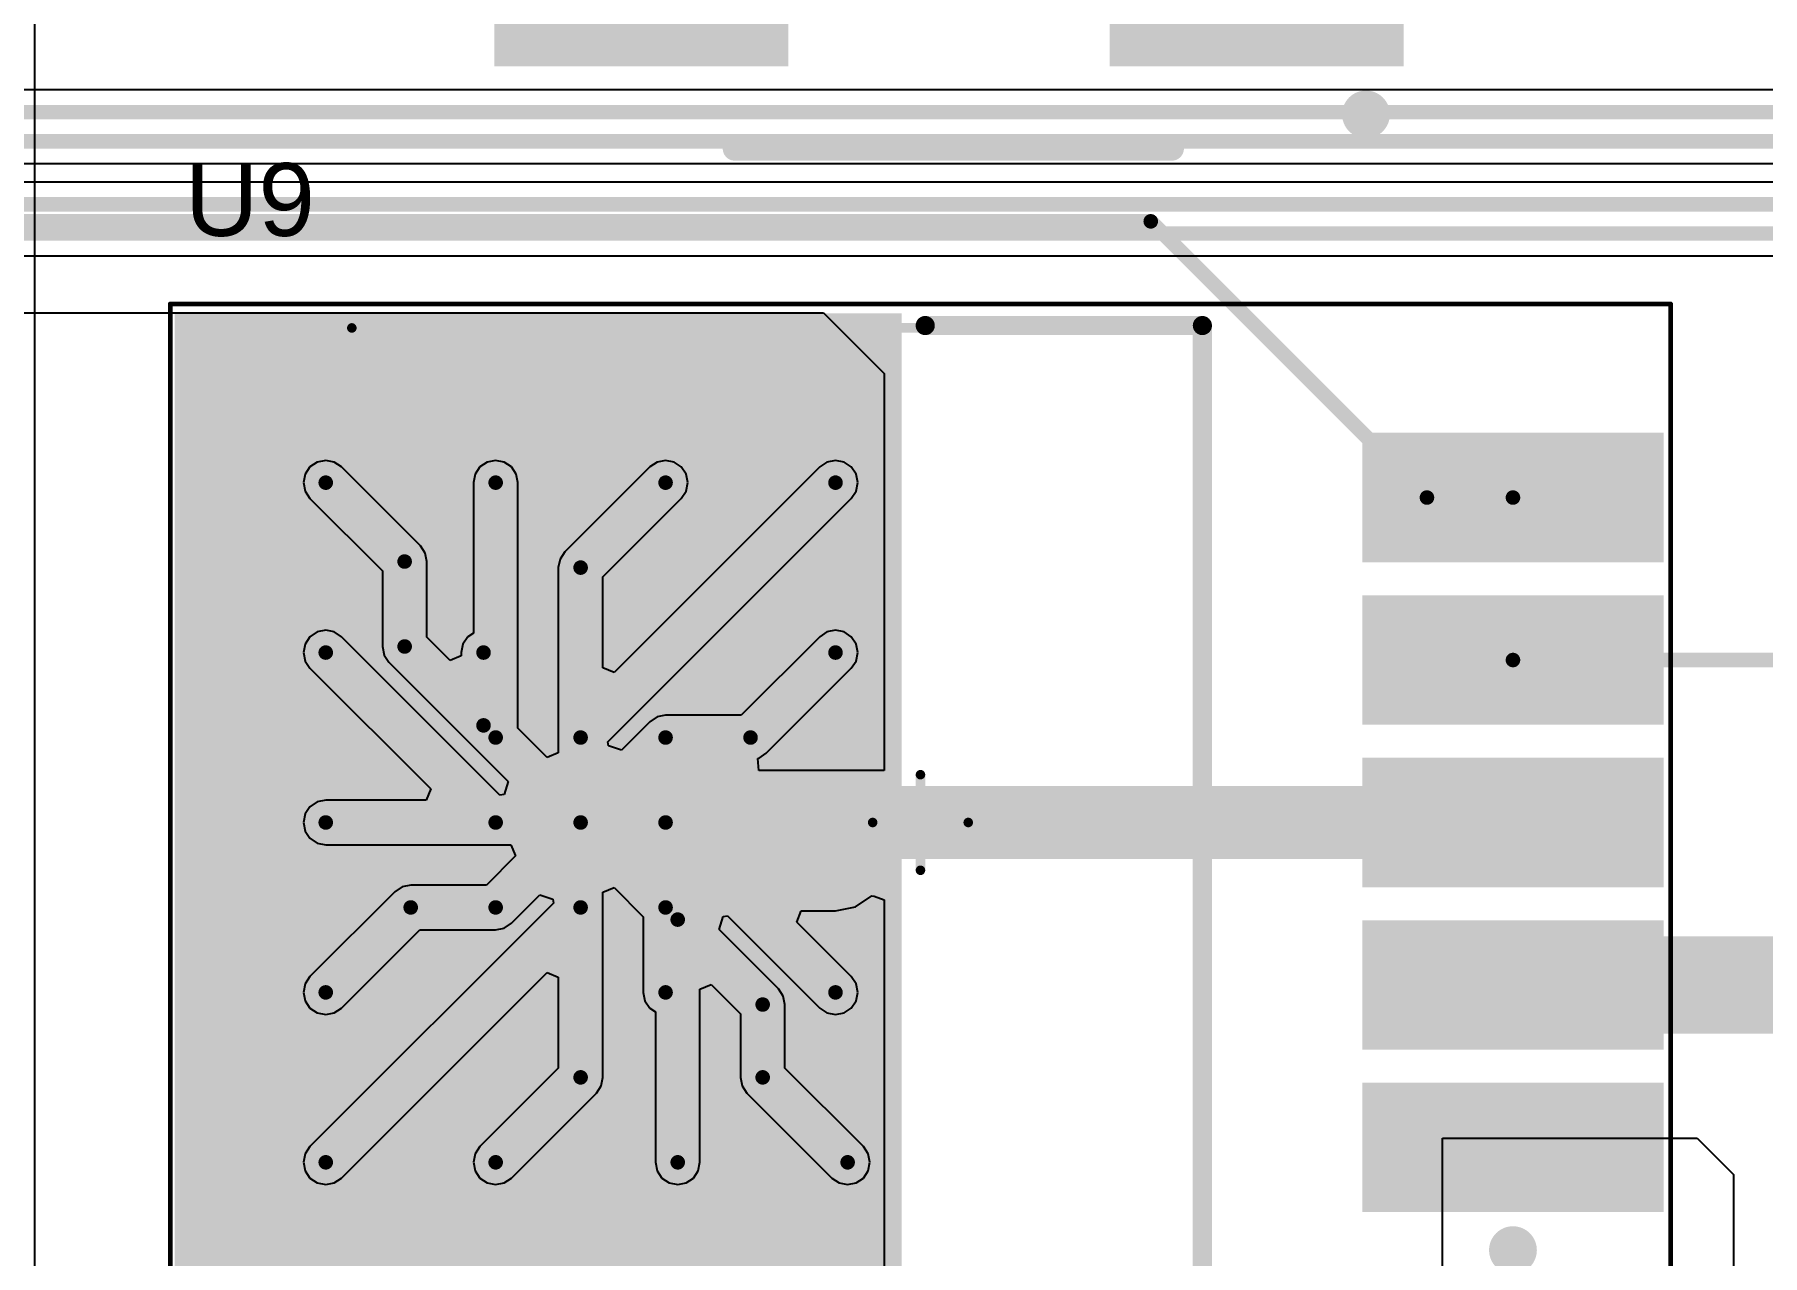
# Model space of a CAD drawing. Header units: millimetres. Extents: x -0.02 to 3.95, y -0.02 to 3.95.
# Drawn here: x 1.905 to 2.617, y 2.469 to 2.972 of the extents above; entities that cross this region are included whole.
import ezdxf

# ---------------------------------------------------------------- set-up
doc = ezdxf.new("R2010")
doc.units = ezdxf.units.MM
doc.header["$MEASUREMENT"] = 0
for name, color, linetype in [('BottomLayer', 5, 'Continuous'), ('InternalPlane2', 16, 'Continuous'), ('Mechanical13', 56, 'Continuous'), ('Mechanical15', 56, 'Continuous'), ('TopLayer', 1, 'Continuous'), ('TopOverlay', 2, 'Continuous'), ('TopPaste', 8, 'Continuous'), ('TopSolder', 216, 'Continuous'), ('ViaHoleLayer', 16, 'Continuous')]:
    doc.layers.add(name, color=color, linetype=linetype)
doc.styles.add('Arial', font='', dxfattribs={"height": 0.2})
doc.styles.get('Arial').set_extended_font_data('Arial')

# ---------------------------------------------------------------- blocks, each defined once
blk = doc.blocks.new('DPAK170P1435X457_6N_35')
at = {"layer": 'TopLayer'}
for points in [[(0.01378, -0.20374), (0.01378, 0.20374), (0.30118, 0.20374), (0.30118, -0.20374)], [(-0.3002, 0.11319), (-0.3002, 0.15453), (-0.18799, 0.15453), (-0.18799, 0.11319)], [(-0.3002, 0.04626), (-0.3002, 0.0876), (-0.18799, 0.0876), (-0.18799, 0.04626)], [(-0.3002, -0.02067), (-0.3002, 0.02067), (-0.18799, 0.02067), (-0.18799, -0.02067)], [(-0.3002, -0.0876), (-0.3002, -0.04626), (-0.18799, -0.04626), (-0.18799, -0.0876)], [(-0.3002, -0.15453), (-0.3002, -0.11319), (-0.18799, -0.11319), (-0.18799, -0.15453)]]:
    blk.add_hatch(color=1, dxfattribs=at).paths.add_polyline_path(points)
at = {"layer": 'TopPaste'}
for points in [[(0.01378, -0.20374), (0.01378, 0.20374), (0.30118, 0.20374), (0.30118, -0.20374)], [(-0.3002, 0.11319), (-0.3002, 0.15453), (-0.18799, 0.15453), (-0.18799, 0.11319)], [(-0.3002, 0.04626), (-0.3002, 0.0876), (-0.18799, 0.0876), (-0.18799, 0.04626)], [(-0.3002, -0.02067), (-0.3002, 0.02067), (-0.18799, 0.02067), (-0.18799, -0.02067)], [(-0.3002, -0.0876), (-0.3002, -0.04626), (-0.18799, -0.04626), (-0.18799, -0.0876)], [(-0.3002, -0.15453), (-0.3002, -0.11319), (-0.18799, -0.11319), (-0.18799, -0.15453)]]:
    blk.add_hatch(color=8, dxfattribs=at).paths.add_polyline_path(points)
at = {"layer": 'TopSolder'}
for points in [[(0.00778, -0.20974), (0.00778, 0.20974), (0.30718, 0.20974), (0.30718, -0.20974)], [(-0.3062, 0.10719), (-0.3062, 0.16053), (-0.18199, 0.16053), (-0.18199, 0.10719)], [(-0.3062, 0.04026), (-0.3062, 0.0936), (-0.18199, 0.0936), (-0.18199, 0.04026)], [(-0.3062, -0.02667), (-0.3062, 0.02667), (-0.18199, 0.02667), (-0.18199, -0.02667)], [(-0.3062, -0.0936), (-0.3062, -0.04026), (-0.18199, -0.04026), (-0.18199, -0.0936)], [(-0.3062, -0.16053), (-0.3062, -0.10719), (-0.18199, -0.10719), (-0.18199, -0.16053)]]:
    blk.add_hatch(color=216, dxfattribs=at).paths.add_polyline_path(points)
at = {"layer": 'Mechanical13', "const_width": 0.00394}
for points in [[(-0.11614, 0.20374), (-0.11614, -0.20374)], [(0.23425, 0.20374), (-0.11614, 0.20374)], [(0.23425, 0.20374), (0.23425, -0.20374)], [(0.23425, -0.20374), (-0.11614, -0.20374)]]:
    blk.add_lwpolyline(points, dxfattribs=at)
at = {"layer": 'Mechanical13', "const_width": 0.00197}
for points in [[(-0.11713, 0.20374, 1), (-0.11516, 0.20374, 1)], [(-0.11713, 0.20374, 1), (-0.11516, 0.20374, 1)], [(0.23327, 0.20374, 1), (0.23524, 0.20374, 1)], [(0.23327, 0.20374, 1), (0.23524, 0.20374, 1)], [(-0.11713, -0.20374, 1), (-0.11516, -0.20374, 1)], [(-0.11713, -0.20374, 1), (-0.11516, -0.20374, 1)], [(0.23327, -0.20374, 1), (0.23524, -0.20374, 1)], [(0.23327, -0.20374, 1), (0.23524, -0.20374, 1)]]:
    blk.add_lwpolyline(points, format="xyb", close=True, dxfattribs=at)
at = {"layer": 'Mechanical15'}
for points, const_width in [([(-0.30906, 0.21358), (-0.30906, -0.21358)], 0.00197), ([(0.30906, 0.21358), (-0.30906, 0.21358)], 0.00197), ([(0.30906, 0.21358), (0.30906, -0.21358)], 0.00197), ([(0, 0.01969), (0, -0.01969)], 0.00394), ([(0.01969, 0), (-0.01969, 0)], 0.00394), ([(0.30906, -0.21358), (-0.30906, -0.21358)], 0.00197)]:
    blk.add_lwpolyline(points, dxfattribs=dict(at, const_width=const_width))
for points, const_width in [([(-0.30955, 0.21358, 1), (-0.30856, 0.21358, 1)], 0.000984), ([(-0.30955, 0.21358, 1), (-0.30856, 0.21358, 1)], 0.000984), ([(0.30856, 0.21358, 1), (0.30955, 0.21358, 1)], 0.000984), ([(0.30856, 0.21358, 1), (0.30955, 0.21358, 1)], 0.000984), ([(-0.00098, 0.01969, 1), (0.00098, 0.01969, 1)], 0.00197), ([(-0.02067, 0, 1), (-0.0187, 0, 1)], 0.00197), ([(0.0187, 0, 1), (0.02067, 0, 1)], 0.00197), ([(-0.00098, -0.01969, 1), (0.00098, -0.01969, 1)], 0.00197), ([(-0.30955, -0.21358, 1), (-0.30856, -0.21358, 1)], 0.000984), ([(-0.30955, -0.21358, 1), (-0.30856, -0.21358, 1)], 0.000984), ([(0.30856, -0.21358, 1), (0.30955, -0.21358, 1)], 0.000984), ([(0.30856, -0.21358, 1), (0.30955, -0.21358, 1)], 0.000984)]:
    blk.add_lwpolyline(points, format="xyb", close=True, dxfattribs=dict(at, const_width=const_width))
at = {"layer": 'TopOverlay', "const_width": 0.00787}
for points in [[(-0.00197, 0.20472), (-0.11614, 0.20472)], [(-0.11614, 0.20472), (-0.11614, -0.20472)], [(-0.00197, -0.20472), (-0.11614, -0.20472)]]:
    blk.add_lwpolyline(points, dxfattribs=at)
at = {"layer": 'TopOverlay'}
for points, const_width in [([(-0.11811, 0.20472, 1), (-0.11417, 0.20472, 1)], 0.00394), ([(-0.11811, 0.20472, 1), (-0.11417, 0.20472, 1)], 0.00394), ([(-0.00394, 0.20472, 1), (0, 0.20472, 1)], 0.00394), ([(-0.23917, 0.17618, 1), (-0.24902, 0.17618, 1)], 0.00984), ([(-0.25148, 0.17618, 1), (-0.24656, 0.17618, 1)], 0.00492), ([(-0.24163, 0.17618, 1), (-0.23671, 0.17618, 1)], 0.00492), ([(-0.11811, -0.20472, 1), (-0.11417, -0.20472, 1)], 0.00394), ([(-0.11811, -0.20472, 1), (-0.11417, -0.20472, 1)], 0.00394), ([(-0.00394, -0.20472, 1), (0, -0.20472, 1)], 0.00394)]:
    blk.add_lwpolyline(points, format="xyb", close=True, dxfattribs=dict(at, const_width=const_width))
blk = doc.blocks.new('2917__7343_M_______107')
at = {"layer": 'TopLayer'}
for points in [[(-0.05453, 0.0502), (0.05453, 0.0502), (0.05453, -0.0502), (-0.05453, -0.0502)], [(0.19902, 0.0502), (0.30807, 0.0502), (0.30807, -0.0502), (0.19902, -0.0502)]]:
    blk.add_hatch(color=1, dxfattribs=at).paths.add_polyline_path(points)
at = {"layer": 'TopPaste'}
for points in [[(-0.05453, 0.0502), (0.05453, 0.0502), (0.05453, -0.0502), (-0.05453, -0.0502)], [(0.19902, 0.0502), (0.30807, 0.0502), (0.30807, -0.0502), (0.19902, -0.0502)]]:
    blk.add_hatch(color=8, dxfattribs=at).paths.add_polyline_path(points)
at = {"layer": 'TopSolder'}
for points in [[(-0.06053, 0.0562), (0.06053, 0.0562), (0.06053, -0.0562), (-0.06053, -0.0562)], [(0.19302, 0.0562), (0.31407, 0.0562), (0.31407, -0.0562), (0.19302, -0.0562)]]:
    blk.add_hatch(color=216, dxfattribs=at).paths.add_polyline_path(points)
at = {"layer": 'TopOverlay', "const_width": 0.01}
for points in [[(0.215, 0.09), (0.035, 0.09)], [(0.215, -0.09), (0.035, -0.09)]]:
    blk.add_lwpolyline(points, dxfattribs=at)
at = {"layer": 'TopOverlay'}
for points, const_width in [([(0.0325, 0.09, 1), (0.0375, 0.09, 1)], 0.005), ([(0.2125, 0.09, 1), (0.2175, 0.09, 1)], 0.005), ([(-0.04008, 0.07594, 1), (-0.04992, 0.07594, 1)], 0.00984), ([(-0.05238, 0.07594, 1), (-0.04746, 0.07594, 1)], 0.00492), ([(-0.04254, 0.07594, 1), (-0.03762, 0.07594, 1)], 0.00492), ([(0.0325, -0.09, 1), (0.0375, -0.09, 1)], 0.005), ([(0.2125, -0.09, 1), (0.2175, -0.09, 1)], 0.005)]:
    blk.add_lwpolyline(points, format="xyb", close=True, dxfattribs=dict(at, const_width=const_width))

msp = doc.modelspace()

# ---------------------------------------------------------------- hatches: boundary and pattern name
at = {"layer": 'BottomLayer'}
h = msp.add_hatch(color=5, dxfattribs=at)
edge = h.paths.add_edge_path()
edge.add_arc((2.025, 2.78736), 0.016, 0, 360)
h = msp.add_hatch(color=5, dxfattribs=at)
edge = h.paths.add_edge_path()
edge.add_arc((2.095, 2.78736), 0.016, 0, 360)
h = msp.add_hatch(color=5, dxfattribs=at)
edge = h.paths.add_edge_path()
edge.add_arc((2.165, 2.78736), 0.016, 0, 360)
h = msp.add_hatch(color=5, dxfattribs=at)
edge = h.paths.add_edge_path()
edge.add_arc((2.235, 2.78736), 0.016, 0, 360)
h = msp.add_hatch(color=5, dxfattribs=at)
edge = h.paths.add_edge_path()
edge.add_arc((2.025, 2.71736), 0.016, 0, 360)
h = msp.add_hatch(color=5, dxfattribs=at)
edge = h.paths.add_edge_path()
edge.add_arc((2.09, 2.71736), 0.016, 0, 360)
h = msp.add_hatch(color=5, dxfattribs=at)
edge = h.paths.add_edge_path()
edge.add_arc((2.165, 2.71736), 0.016, 0, 360)
h = msp.add_hatch(color=5, dxfattribs=at)
edge = h.paths.add_edge_path()
edge.add_arc((2.235, 2.71736), 0.016, 0, 360)
h = msp.add_hatch(color=5, dxfattribs=at)
edge = h.paths.add_edge_path()
edge.add_arc((2.025, 2.64736), 0.016, 0, 360)
h = msp.add_hatch(color=5, dxfattribs=at)
edge = h.paths.add_edge_path()
edge.add_arc((2.095, 2.64736), 0.016, 0, 360)
h = msp.add_hatch(color=5, dxfattribs=at)
edge = h.paths.add_edge_path()
edge.add_arc((2.165, 2.64736), 0.016, 0, 360)
h = msp.add_hatch(color=5, dxfattribs=at)
edge = h.paths.add_edge_path()
edge.add_arc((2.235, 2.64736), 0.016, 0, 360)
h = msp.add_hatch(color=5, dxfattribs=at)
edge = h.paths.add_edge_path()
edge.add_arc((2.025, 2.57736), 0.016, 0, 360)
h = msp.add_hatch(color=5, dxfattribs=at)
edge = h.paths.add_edge_path()
edge.add_arc((2.095, 2.57736), 0.016, 0, 360)
h = msp.add_hatch(color=5, dxfattribs=at)
edge = h.paths.add_edge_path()
edge.add_arc((2.165, 2.57736), 0.016, 0, 360)
h = msp.add_hatch(color=5, dxfattribs=at)
edge = h.paths.add_edge_path()
edge.add_arc((2.235, 2.57736), 0.016, 0, 360)
h = msp.add_hatch(color=5, dxfattribs=at)
edge = h.paths.add_edge_path()
edge.add_arc((2.025, 2.50736), 0.016, 0, 360)
h = msp.add_hatch(color=5, dxfattribs=at)
edge = h.paths.add_edge_path()
edge.add_arc((2.095, 2.50736), 0.016, 0, 360)
h = msp.add_hatch(color=5, dxfattribs=at)
edge = h.paths.add_edge_path()
edge.add_arc((2.165, 2.50736), 0.016, 0, 360)
h = msp.add_hatch(color=5, dxfattribs=at)
edge = h.paths.add_edge_path()
edge.add_arc((2.235, 2.50736), 0.016, 0, 360)
at = {"layer": 'InternalPlane2'}
h = msp.add_hatch(color=16, dxfattribs=at)
edge = h.paths.add_edge_path()
edge.add_arc((2.025, 2.78736), 0.01584, 0, 360)
h = msp.add_hatch(color=16, dxfattribs=at)
edge = h.paths.add_edge_path()
edge.add_arc((2.095, 2.78736), 0.01584, 0, 360)
h = msp.add_hatch(color=16, dxfattribs=at)
edge = h.paths.add_edge_path()
edge.add_arc((2.165, 2.78736), 0.01584, 0, 360)
h = msp.add_hatch(color=16, dxfattribs=at)
edge = h.paths.add_edge_path()
edge.add_arc((2.235, 2.78736), 0.01584, 0, 360)
h = msp.add_hatch(color=16, dxfattribs=at)
edge = h.paths.add_edge_path()
edge.add_arc((2.025, 2.71736), 0.01584, 0, 360)
h = msp.add_hatch(color=16, dxfattribs=at)
edge = h.paths.add_edge_path()
edge.add_arc((2.09, 2.71736), 0.01584, 0, 360)
h = msp.add_hatch(color=16, dxfattribs=at)
edge = h.paths.add_edge_path()
edge.add_arc((2.165, 2.71736), 0.01584, 0, 360)
h = msp.add_hatch(color=16, dxfattribs=at)
edge = h.paths.add_edge_path()
edge.add_arc((2.235, 2.71736), 0.01584, 0, 360)
h = msp.add_hatch(color=16, dxfattribs=at)
edge = h.paths.add_edge_path()
edge.add_arc((2.025, 2.64736), 0.01584, 0, 360)
h = msp.add_hatch(color=16, dxfattribs=at)
edge = h.paths.add_edge_path()
edge.add_arc((2.095, 2.64736), 0.01584, 0, 360)
h = msp.add_hatch(color=16, dxfattribs=at)
edge = h.paths.add_edge_path()
edge.add_arc((2.165, 2.64736), 0.01584, 0, 360)
h = msp.add_hatch(color=16, dxfattribs=at)
edge = h.paths.add_edge_path()
edge.add_arc((2.235, 2.64736), 0.01584, 0, 360)
h = msp.add_hatch(color=16, dxfattribs=at)
edge = h.paths.add_edge_path()
edge.add_arc((2.025, 2.57736), 0.01584, 0, 360)
h = msp.add_hatch(color=16, dxfattribs=at)
edge = h.paths.add_edge_path()
edge.add_arc((2.095, 2.57736), 0.01584, 0, 360)
h = msp.add_hatch(color=16, dxfattribs=at)
edge = h.paths.add_edge_path()
edge.add_arc((2.165, 2.57736), 0.01584, 0, 360)
h = msp.add_hatch(color=16, dxfattribs=at)
edge = h.paths.add_edge_path()
edge.add_arc((2.235, 2.57736), 0.01584, 0, 360)
h = msp.add_hatch(color=16, dxfattribs=at)
edge = h.paths.add_edge_path()
edge.add_arc((2.025, 2.50736), 0.01584, 0, 360)
h = msp.add_hatch(color=16, dxfattribs=at)
edge = h.paths.add_edge_path()
edge.add_arc((2.095, 2.50736), 0.01584, 0, 360)
h = msp.add_hatch(color=16, dxfattribs=at)
edge = h.paths.add_edge_path()
edge.add_arc((2.165, 2.50736), 0.01584, 0, 360)
h = msp.add_hatch(color=16, dxfattribs=at)
edge = h.paths.add_edge_path()
edge.add_arc((2.235, 2.50736), 0.01584, 0, 360)
at = {"layer": 'TopLayer'}
h = msp.add_hatch(color=1, dxfattribs=at)
edge = h.paths.add_edge_path()
edge.add_arc((2.025, 2.78736), 0.016, 0, 360)
h = msp.add_hatch(color=1, dxfattribs=at)
edge = h.paths.add_edge_path()
edge.add_arc((2.095, 2.78736), 0.016, 0, 360)
h = msp.add_hatch(color=1, dxfattribs=at)
edge = h.paths.add_edge_path()
edge.add_arc((2.165, 2.78736), 0.016, 0, 360)
h = msp.add_hatch(color=1, dxfattribs=at)
edge = h.paths.add_edge_path()
edge.add_arc((2.235, 2.78736), 0.016, 0, 360)
h = msp.add_hatch(color=1, dxfattribs=at)
edge = h.paths.add_edge_path()
edge.add_arc((2.025, 2.71736), 0.016, 0, 360)
h = msp.add_hatch(color=1, dxfattribs=at)
edge = h.paths.add_edge_path()
edge.add_arc((2.09, 2.71736), 0.016, 0, 360)
h = msp.add_hatch(color=1, dxfattribs=at)
edge = h.paths.add_edge_path()
edge.add_arc((2.165, 2.71736), 0.016, 0, 360)
h = msp.add_hatch(color=1, dxfattribs=at)
edge = h.paths.add_edge_path()
edge.add_arc((2.235, 2.71736), 0.016, 0, 360)
h = msp.add_hatch(color=1, dxfattribs=at)
edge = h.paths.add_edge_path()
edge.add_arc((2.025, 2.64736), 0.016, 0, 360)
h = msp.add_hatch(color=1, dxfattribs=at)
edge = h.paths.add_edge_path()
edge.add_arc((2.095, 2.64736), 0.016, 0, 360)
h = msp.add_hatch(color=1, dxfattribs=at)
edge = h.paths.add_edge_path()
edge.add_arc((2.165, 2.64736), 0.016, 0, 360)
h = msp.add_hatch(color=1, dxfattribs=at)
edge = h.paths.add_edge_path()
edge.add_arc((2.235, 2.64736), 0.016, 0, 360)
h = msp.add_hatch(color=1, dxfattribs=at)
edge = h.paths.add_edge_path()
edge.add_arc((2.025, 2.57736), 0.016, 0, 360)
h = msp.add_hatch(color=1, dxfattribs=at)
edge = h.paths.add_edge_path()
edge.add_arc((2.095, 2.57736), 0.016, 0, 360)
h = msp.add_hatch(color=1, dxfattribs=at)
edge = h.paths.add_edge_path()
edge.add_arc((2.165, 2.57736), 0.016, 0, 360)
h = msp.add_hatch(color=1, dxfattribs=at)
edge = h.paths.add_edge_path()
edge.add_arc((2.235, 2.57736), 0.016, 0, 360)
h = msp.add_hatch(color=1, dxfattribs=at)
edge = h.paths.add_edge_path()
edge.add_arc((2.025, 2.50736), 0.016, 0, 360)
h = msp.add_hatch(color=1, dxfattribs=at)
edge = h.paths.add_edge_path()
edge.add_arc((2.095, 2.50736), 0.016, 0, 360)
h = msp.add_hatch(color=1, dxfattribs=at)
edge = h.paths.add_edge_path()
edge.add_arc((2.165, 2.50736), 0.016, 0, 360)
h = msp.add_hatch(color=1, dxfattribs=at)
edge = h.paths.add_edge_path()
edge.add_arc((2.235, 2.50736), 0.016, 0, 360)
at = {"layer": 'ViaHoleLayer'}
h = msp.add_hatch(color=16, dxfattribs=at)
edge = h.paths.add_edge_path()
edge.add_arc((2.025, 2.78736), 0.00984, 0, 360)
h = msp.add_hatch(color=16, dxfattribs=at)
edge = h.paths.add_edge_path()
edge.add_arc((2.095, 2.78736), 0.00984, 0, 360)
h = msp.add_hatch(color=16, dxfattribs=at)
edge = h.paths.add_edge_path()
edge.add_arc((2.165, 2.78736), 0.00984, 0, 360)
h = msp.add_hatch(color=16, dxfattribs=at)
edge = h.paths.add_edge_path()
edge.add_arc((2.235, 2.78736), 0.00984, 0, 360)
h = msp.add_hatch(color=16, dxfattribs=at)
edge = h.paths.add_edge_path()
edge.add_arc((2.025, 2.71736), 0.00984, 0, 360)
h = msp.add_hatch(color=16, dxfattribs=at)
edge = h.paths.add_edge_path()
edge.add_arc((2.09, 2.71736), 0.00984, 0, 360)
h = msp.add_hatch(color=16, dxfattribs=at)
edge = h.paths.add_edge_path()
edge.add_arc((2.165, 2.71736), 0.00984, 0, 360)
h = msp.add_hatch(color=16, dxfattribs=at)
edge = h.paths.add_edge_path()
edge.add_arc((2.235, 2.71736), 0.00984, 0, 360)
h = msp.add_hatch(color=16, dxfattribs=at)
edge = h.paths.add_edge_path()
edge.add_arc((2.025, 2.64736), 0.00984, 0, 360)
h = msp.add_hatch(color=16, dxfattribs=at)
edge = h.paths.add_edge_path()
edge.add_arc((2.095, 2.64736), 0.00984, 0, 360)
h = msp.add_hatch(color=16, dxfattribs=at)
edge = h.paths.add_edge_path()
edge.add_arc((2.165, 2.64736), 0.00984, 0, 360)
h = msp.add_hatch(color=16, dxfattribs=at)
edge = h.paths.add_edge_path()
edge.add_arc((2.235, 2.64736), 0.00984, 0, 360)
h = msp.add_hatch(color=16, dxfattribs=at)
edge = h.paths.add_edge_path()
edge.add_arc((2.025, 2.57736), 0.00984, 0, 360)
h = msp.add_hatch(color=16, dxfattribs=at)
edge = h.paths.add_edge_path()
edge.add_arc((2.095, 2.57736), 0.00984, 0, 360)
h = msp.add_hatch(color=16, dxfattribs=at)
edge = h.paths.add_edge_path()
edge.add_arc((2.165, 2.57736), 0.00984, 0, 360)
h = msp.add_hatch(color=16, dxfattribs=at)
edge = h.paths.add_edge_path()
edge.add_arc((2.235, 2.57736), 0.00984, 0, 360)
h = msp.add_hatch(color=16, dxfattribs=at)
edge = h.paths.add_edge_path()
edge.add_arc((2.025, 2.50736), 0.00984, 0, 360)
h = msp.add_hatch(color=16, dxfattribs=at)
edge = h.paths.add_edge_path()
edge.add_arc((2.095, 2.50736), 0.00984, 0, 360)
h = msp.add_hatch(color=16, dxfattribs=at)
edge = h.paths.add_edge_path()
edge.add_arc((2.165, 2.50736), 0.00984, 0, 360)
h = msp.add_hatch(color=16, dxfattribs=at)
edge = h.paths.add_edge_path()
edge.add_arc((2.235, 2.50736), 0.00984, 0, 360)

# ---------------------------------------------------------------- linework, layer by layer
at = {"layer": 'BottomLayer'}
for p, q in [((3.3062, 2.94918), (1.32, 2.94918)), ((1.32877, 2.91882), (3.343, 2.91882)), ((3.51584, 2.91118), (1.352, 2.91118)), ((1.36077, 2.88082), (3.55685, 2.88082))]:
    msp.add_line(p, q, dxfattribs=at)
at = {"layer": 'BottomLayer', "const_width": 0.006}
for points in [[(1.32, 2.94), (3.31, 2.94)], [(1.32497, 2.928), (3.343, 2.928)], [(1.352, 2.902), (3.51964, 2.902)], [(1.35697, 2.89), (3.55685, 2.89)]]:
    msp.add_lwpolyline(points, dxfattribs=at)
at = {"layer": 'InternalPlane2'}
msp.add_line((1.90509, 0.65), (1.90509, 3.9149), dxfattribs=at)
at = {"layer": 'TopLayer'}
for p, q in [((1.755, 2.85736), (2.23, 2.85736)), ((2.23, 2.85736), (2.255, 2.83236)), ((2.255, 2.83236), (2.255, 2.66877)), ((2.01652, 2.79087), (2.01582, 2.78736)), ((2.01851, 2.79385), (2.01652, 2.79087)), ((2.02149, 2.79584), (2.01851, 2.79385)), ((2.025, 2.79654), (2.02149, 2.79584)), ((2.02851, 2.79584), (2.025, 2.79654)), ((2.03149, 2.79385), (2.02851, 2.79584)), ((2.06399, 2.76135), (2.03149, 2.79385)), ((2.08652, 2.79087), (2.08582, 2.78736)), ((2.08851, 2.79385), (2.08652, 2.79087)), ((2.09149, 2.79584), (2.08851, 2.79385)), ((2.095, 2.79654), (2.09149, 2.79584)), ((2.09851, 2.79584), (2.095, 2.79654)), ((2.10149, 2.79385), (2.09851, 2.79584)), ((2.10348, 2.79087), (2.10149, 2.79385)), ((2.10418, 2.78736), (2.10348, 2.79087)), ((2.15851, 2.79385), (2.12351, 2.75885)), ((2.22851, 2.79385), (2.1438, 2.70914)), ((2.16149, 2.79584), (2.15851, 2.79385)), ((2.165, 2.79654), (2.16149, 2.79584)), ((2.16851, 2.79584), (2.165, 2.79654)), ((2.17149, 2.79385), (2.16851, 2.79584)), ((2.17348, 2.79087), (2.17149, 2.79385)), ((2.17418, 2.78736), (2.17348, 2.79087)), ((2.23149, 2.79584), (2.22851, 2.79385)), ((2.235, 2.79654), (2.23149, 2.79584)), ((2.23851, 2.79584), (2.235, 2.79654)), ((2.24149, 2.79385), (2.23851, 2.79584)), ((2.24348, 2.79087), (2.24149, 2.79385)), ((2.24418, 2.78736), (2.24348, 2.79087)), ((2.01582, 2.78736), (2.01652, 2.78385)), ((2.01652, 2.78385), (2.01851, 2.78087)), ((2.08582, 2.78736), (2.08582, 2.7254)), ((2.10418, 2.68616), (2.10418, 2.78736)), ((2.17149, 2.78087), (2.17348, 2.78385)), ((2.17348, 2.78385), (2.17418, 2.78736)), ((2.24149, 2.78087), (2.24348, 2.78385)), ((2.24348, 2.78385), (2.24418, 2.78736)), ((2.01851, 2.78087), (2.04832, 2.75106)), ((2.13918, 2.74856), (2.17149, 2.78087)), ((2.14123, 2.68061), (2.24149, 2.78087)), ((2.06598, 2.75837), (2.06399, 2.76135)), ((2.06668, 2.75486), (2.06598, 2.75837)), ((2.06668, 2.72366), (2.06668, 2.75486)), ((2.12152, 2.75587), (2.12082, 2.75236)), ((2.12351, 2.75885), (2.12152, 2.75587)), ((2.04832, 2.75106), (2.04832, 2.71986)), ((2.12082, 2.75236), (2.12082, 2.67605)), ((2.13918, 2.71105), (2.13918, 2.74856)), ((2.025, 2.72654), (2.02149, 2.72584)), ((2.02851, 2.72584), (2.025, 2.72654)), ((2.235, 2.72654), (2.23149, 2.72584)), ((2.23851, 2.72584), (2.235, 2.72654)), ((2.01652, 2.72087), (2.01582, 2.71736)), ((2.01851, 2.72385), (2.01652, 2.72087)), ((2.02149, 2.72584), (2.01851, 2.72385)), ((2.03149, 2.72385), (2.02851, 2.72584)), ((2.09675, 2.65859), (2.03149, 2.72385)), ((2.04832, 2.71986), (2.04902, 2.71635)), ((2.0762, 2.71414), (2.06668, 2.72366)), ((2.08152, 2.72087), (2.08082, 2.71736)), ((2.08351, 2.72385), (2.08152, 2.72087)), ((2.08582, 2.7254), (2.08351, 2.72385)), ((2.22851, 2.72385), (2.1962, 2.69154)), ((2.23149, 2.72584), (2.22851, 2.72385)), ((2.24149, 2.72385), (2.23851, 2.72584)), ((2.24348, 2.72087), (2.24149, 2.72385)), ((2.24418, 2.71736), (2.24348, 2.72087)), ((2.01582, 2.71736), (2.01652, 2.71385)), ((2.01652, 2.71385), (2.01851, 2.71087)), ((2.04902, 2.71635), (2.05101, 2.71337)), ((2.05101, 2.71337), (2.08351, 2.68087)), ((2.08082, 2.71605), (2.0762, 2.71414)), ((2.08082, 2.71736), (2.08082, 2.71605)), ((2.24149, 2.71087), (2.24348, 2.71385)), ((2.24348, 2.71385), (2.24418, 2.71736)), ((2.01851, 2.71087), (2.06823, 2.66116)), ((2.1438, 2.70914), (2.13918, 2.71105)), ((2.20649, 2.67587), (2.24149, 2.71087)), ((2.16149, 2.69084), (2.15851, 2.68885)), ((2.165, 2.69154), (2.16149, 2.69084)), ((2.1962, 2.69154), (2.165, 2.69154)), ((2.1162, 2.67414), (2.10418, 2.68616)), ((2.15851, 2.68885), (2.14685, 2.67719)), ((2.08351, 2.68087), (2.10017, 2.66422)), ((2.1415, 2.67892), (2.14123, 2.68061)), ((2.14685, 2.67719), (2.1415, 2.67892)), ((2.12082, 2.67605), (2.1162, 2.67414)), ((2.20295, 2.67377), (2.20351, 2.67388)), ((2.20345, 2.66877), (2.20295, 2.67377)), ((2.20351, 2.67388), (2.20649, 2.67587)), ((2.10017, 2.66422), (2.09845, 2.65887)), ((2.255, 2.66877), (2.20345, 2.66877)), ((2.02149, 2.65584), (2.01851, 2.65385)), ((2.025, 2.65654), (2.02149, 2.65584)), ((2.06631, 2.65654), (2.025, 2.65654)), ((2.06823, 2.66116), (2.06631, 2.65654)), ((2.09845, 2.65887), (2.09675, 2.65859)), ((2.01652, 2.65087), (2.01582, 2.64736)), ((2.01851, 2.65385), (2.01652, 2.65087)), ((2.01582, 2.64736), (2.01652, 2.64385)), ((2.01652, 2.64385), (2.01851, 2.64087)), ((2.01851, 2.64087), (2.02149, 2.63888)), ((2.02149, 2.63888), (2.025, 2.63819)), ((2.025, 2.63819), (2.10131, 2.63819)), ((2.10131, 2.63819), (2.10323, 2.63357)), ((2.10323, 2.63357), (2.0912, 2.62154)), ((2.05649, 2.62084), (2.05351, 2.61885)), ((2.06, 2.62154), (2.05649, 2.62084)), ((2.0912, 2.62154), (2.06, 2.62154)), ((2.13918, 2.61868), (2.1438, 2.62059)), ((2.1438, 2.62059), (2.15582, 2.60856)), ((2.05351, 2.61885), (2.01851, 2.58385)), ((2.11877, 2.61411), (2.01851, 2.51385)), ((2.10149, 2.60587), (2.11315, 2.61753)), ((2.11315, 2.61753), (2.1185, 2.61581)), ((2.1185, 2.61581), (2.11877, 2.61411)), ((2.13918, 2.54236), (2.13918, 2.61868)), ((2.235, 2.61095), (2.24319, 2.61258)), ((2.24319, 2.61258), (2.25, 2.61713)), ((2.25, 2.61713), (2.25087, 2.61696)), ((2.25087, 2.61696), (2.255, 2.6155)), ((2.255, 2.6155), (2.255, 2.45736)), ((2.09851, 2.60388), (2.10149, 2.60587)), ((2.15582, 2.60856), (2.15582, 2.57736)), ((2.18707, 2.60327), (2.18879, 2.60862)), ((2.18879, 2.60862), (2.19048, 2.6089)), ((2.19048, 2.6089), (2.22851, 2.57087)), ((2.21901, 2.60633), (2.22092, 2.61095)), ((2.24149, 2.58385), (2.21901, 2.60633)), ((2.22092, 2.61095), (2.235, 2.61095)), ((2.03149, 2.57087), (2.0638, 2.60319)), ((2.0638, 2.60319), (2.095, 2.60319)), ((2.095, 2.60319), (2.09851, 2.60388)), ((2.21149, 2.57885), (2.18707, 2.60327)), ((2.03149, 2.50087), (2.1162, 2.58559)), ((2.1162, 2.58559), (2.12082, 2.58368)), ((2.01652, 2.58087), (2.01582, 2.57736)), ((2.01582, 2.57736), (2.01652, 2.57385)), ((2.01851, 2.58385), (2.01652, 2.58087)), ((2.12082, 2.58368), (2.12082, 2.54616)), ((2.15582, 2.57736), (2.15652, 2.57385)), ((2.17918, 2.57868), (2.1838, 2.58059)), ((2.17918, 2.50736), (2.17918, 2.57868)), ((2.1838, 2.58059), (2.19582, 2.56856)), ((2.21348, 2.57587), (2.21149, 2.57885)), ((2.24348, 2.58087), (2.24149, 2.58385)), ((2.24418, 2.57736), (2.24348, 2.58087)), ((2.24348, 2.57385), (2.24418, 2.57736)), ((2.01652, 2.57385), (2.01851, 2.57087)), ((2.01851, 2.57087), (2.02149, 2.56888)), ((2.02851, 2.56888), (2.03149, 2.57087)), ((2.15652, 2.57385), (2.15851, 2.57087)), ((2.15851, 2.57087), (2.16082, 2.56933)), ((2.21418, 2.57236), (2.21348, 2.57587)), ((2.21418, 2.54616), (2.21418, 2.57236)), ((2.22851, 2.57087), (2.23149, 2.56888)), ((2.23851, 2.56888), (2.24149, 2.57087)), ((2.24149, 2.57087), (2.24348, 2.57385)), ((2.02149, 2.56888), (2.025, 2.56819)), ((2.025, 2.56819), (2.02851, 2.56888)), ((2.16082, 2.56933), (2.16082, 2.50736)), ((2.19582, 2.56856), (2.19582, 2.54236)), ((2.23149, 2.56888), (2.235, 2.56819)), ((2.235, 2.56819), (2.23851, 2.56888)), ((2.12082, 2.54616), (2.08851, 2.51385)), ((2.13848, 2.53885), (2.13918, 2.54236)), ((2.19582, 2.54236), (2.19652, 2.53885)), ((2.24649, 2.51385), (2.21418, 2.54616)), ((2.10149, 2.50087), (2.13649, 2.53587)), ((2.13649, 2.53587), (2.13848, 2.53885)), ((2.19652, 2.53885), (2.19851, 2.53587)), ((2.19851, 2.53587), (2.23351, 2.50087)), ((2.01851, 2.51385), (2.01652, 2.51087)), ((2.08851, 2.51385), (2.08652, 2.51087)), ((2.24848, 2.51087), (2.24649, 2.51385)), ((2.485, 2.38236), (2.485, 2.51736)), ((2.485, 2.51736), (2.59, 2.51736)), ((2.59, 2.51736), (2.605, 2.50236)), ((2.01652, 2.51087), (2.01582, 2.50736)), ((2.01582, 2.50736), (2.01652, 2.50385)), ((2.08652, 2.51087), (2.08582, 2.50736)), ((2.08582, 2.50736), (2.08652, 2.50385)), ((2.16082, 2.50736), (2.16152, 2.50385)), ((2.17848, 2.50385), (2.17918, 2.50736)), ((2.24918, 2.50736), (2.24848, 2.51087)), ((2.24848, 2.50385), (2.24918, 2.50736)), ((2.01652, 2.50385), (2.01851, 2.50087)), ((2.01851, 2.50087), (2.02149, 2.49888)), ((2.02149, 2.49888), (2.025, 2.49819)), ((2.025, 2.49819), (2.02851, 2.49888)), ((2.02851, 2.49888), (2.03149, 2.50087)), ((2.08652, 2.50385), (2.08851, 2.50087)), ((2.08851, 2.50087), (2.09149, 2.49888)), ((2.09149, 2.49888), (2.095, 2.49819)), ((2.095, 2.49819), (2.09851, 2.49888)), ((2.09851, 2.49888), (2.10149, 2.50087)), ((2.16152, 2.50385), (2.16351, 2.50087)), ((2.16351, 2.50087), (2.16649, 2.49888)), ((2.16649, 2.49888), (2.17, 2.49819)), ((2.17, 2.49819), (2.17351, 2.49888)), ((2.17351, 2.49888), (2.17649, 2.50087)), ((2.17649, 2.50087), (2.17848, 2.50385)), ((2.23351, 2.50087), (2.23649, 2.49888)), ((2.23649, 2.49888), (2.24, 2.49819)), ((2.24, 2.49819), (2.24351, 2.49888)), ((2.24351, 2.49888), (2.24649, 2.50087)), ((2.24649, 2.50087), (2.24848, 2.50385)), ((2.605, 2.50236), (2.605, 2.19236))]:
    msp.add_line(p, q, dxfattribs=at)
for points, const_width in [([(1.74, 2.895), (2.36488, 2.895)], 0.006), ([(2.36488, 2.895), (2.47866, 2.78122)], 0.006), ([(2.025, 2.78736), (2.0575, 2.75486)], 0.006), ([(2.095, 2.68236), (2.095, 2.78736)], 0.006), ([(2.13, 2.68236), (2.235, 2.78736)], 0.006), ([(2.13, 2.75236), (2.165, 2.78736)], 0.006), ([(2.47866, 2.78122), (2.51409, 2.78122)], 0.006), ([(2.0575, 2.71986), (2.0575, 2.75486)], 0.006), ([(2.13, 2.68236), (2.13, 2.75236)], 0.006), ([(2.025, 2.71736), (2.095, 2.64736)], 0.006), ([(2.0575, 2.71986), (2.09, 2.68736)], 0.006), ([(2.09, 2.68736), (2.09, 2.71736)], 0.006), ([(2.2, 2.68236), (2.235, 2.71736)], 0.006), ([(2.51409, 2.71429), (2.66594, 2.71429)], 0.006), ([(2.09, 2.68736), (2.095, 2.68236)], 0.006), ([(2.095, 2.68236), (2.13, 2.64736)], 0.006), ([(2.13, 2.64736), (2.13, 2.68236)], 0.006), ([(2.13, 2.64736), (2.165, 2.68236)], 0.006), ([(2.165, 2.68236), (2.2, 2.68236)], 0.006), ([(2.13, 2.64736), (2.165, 2.64736)], 0.03), ([(2.165, 2.64736), (2.53157, 2.64736)], 0.03), ([(2.025, 2.64736), (2.095, 2.64736)], 0.006), ([(2.095, 2.64736), (2.13, 2.64736)], 0.006), ([(2.095, 2.61236), (2.13, 2.64736)], 0.006), ([(2.13, 2.61236), (2.13, 2.64736)], 0.006), ([(2.13, 2.64736), (2.165, 2.61236)], 0.006), ([(2.165, 2.64736), (2.235, 2.57736)], 0.006), ([(2.165, 2.63236), (2.235, 2.63236)], 0.03), ([(2.025, 2.57736), (2.06, 2.61236)], 0.006), ([(2.025, 2.50736), (2.13, 2.61236)], 0.006), ([(2.06, 2.61236), (2.095, 2.61236)], 0.006), ([(2.13, 2.54236), (2.13, 2.61236)], 0.006), ([(2.165, 2.57736), (2.165, 2.61236)], 0.006), ([(2.165, 2.61236), (2.17, 2.60736)], 0.006), ([(2.17, 2.50736), (2.17, 2.60736)], 0.006), ([(2.17, 2.60736), (2.205, 2.57236)], 0.006), ([(2.51409, 2.58043), (2.67866, 2.58043)], 0.04), ([(2.205, 2.54236), (2.205, 2.57236)], 0.006), ([(2.095, 2.50736), (2.13, 2.54236)], 0.006), ([(2.205, 2.54236), (2.24, 2.50736)], 0.006)]:
    msp.add_lwpolyline(points, dxfattribs=dict(at, const_width=const_width))
for points, const_width in [([(2.36338, 2.895, 1), (2.36638, 2.895, 1)], 0.003), ([(2.36338, 2.895, 1), (2.36638, 2.895, 1)], 0.003), ([(2.0235, 2.78736, 1), (2.0265, 2.78736, 1)], 0.003), ([(2.0935, 2.78736, 1), (2.0965, 2.78736, 1)], 0.003), ([(2.1635, 2.78736, 1), (2.1665, 2.78736, 1)], 0.003), ([(2.2335, 2.78736, 1), (2.2365, 2.78736, 1)], 0.003), ([(2.47716, 2.78122, 1), (2.48016, 2.78122, 1)], 0.003), ([(2.47716, 2.78122, 1), (2.48016, 2.78122, 1)], 0.003), ([(2.51259, 2.78122, 1), (2.51559, 2.78122, 1)], 0.003), ([(2.056, 2.75486, 1), (2.059, 2.75486, 1)], 0.003), ([(2.056, 2.75486, 1), (2.059, 2.75486, 1)], 0.003), ([(2.1285, 2.75236, 1), (2.1315, 2.75236, 1)], 0.003), ([(2.1285, 2.75236, 1), (2.1315, 2.75236, 1)], 0.003), ([(2.0235, 2.71736, 1), (2.0265, 2.71736, 1)], 0.003), ([(2.056, 2.71986, 1), (2.059, 2.71986, 1)], 0.003), ([(2.056, 2.71986, 1), (2.059, 2.71986, 1)], 0.003), ([(2.0885, 2.71736, 1), (2.0915, 2.71736, 1)], 0.003), ([(2.2335, 2.71736, 1), (2.2365, 2.71736, 1)], 0.003), ([(2.51259, 2.71429, 1), (2.51559, 2.71429, 1)], 0.003), ([(2.0885, 2.68736, 1), (2.0915, 2.68736, 1)], 0.003), ([(2.0885, 2.68736, 1), (2.0915, 2.68736, 1)], 0.003), ([(2.0885, 2.68736, 1), (2.0915, 2.68736, 1)], 0.003), ([(2.0935, 2.68236, 1), (2.0965, 2.68236, 1)], 0.003), ([(2.0935, 2.68236, 1), (2.0965, 2.68236, 1)], 0.003), ([(2.0935, 2.68236, 1), (2.0965, 2.68236, 1)], 0.003), ([(2.1285, 2.68236, 1), (2.1315, 2.68236, 1)], 0.003), ([(2.1285, 2.68236, 1), (2.1315, 2.68236, 1)], 0.003), ([(2.1285, 2.68236, 1), (2.1315, 2.68236, 1)], 0.003), ([(2.1635, 2.68236, 1), (2.1665, 2.68236, 1)], 0.003), ([(2.1635, 2.68236, 1), (2.1665, 2.68236, 1)], 0.003), ([(2.1985, 2.68236, 1), (2.2015, 2.68236, 1)], 0.003), ([(2.1985, 2.68236, 1), (2.2015, 2.68236, 1)], 0.003), ([(2.1225, 2.64736, 1), (2.1375, 2.64736, 1)], 0.015), ([(2.1575, 2.64736, 1), (2.1725, 2.64736, 1)], 0.015), ([(2.1575, 2.64736, 1), (2.1725, 2.64736, 1)], 0.015), ([(2.52407, 2.64736, 1), (2.53907, 2.64736, 1)], 0.015), ([(2.0235, 2.64736, 1), (2.0265, 2.64736, 1)], 0.003), ([(2.0935, 2.64736, 1), (2.0965, 2.64736, 1)], 0.003), ([(2.0935, 2.64736, 1), (2.0965, 2.64736, 1)], 0.003), ([(2.0935, 2.64736, 1), (2.0965, 2.64736, 1)], 0.003), ([(2.1285, 2.64736, 1), (2.1315, 2.64736, 1)], 0.003), ([(2.1285, 2.64736, 1), (2.1315, 2.64736, 1)], 0.003), ([(2.1285, 2.64736, 1), (2.1315, 2.64736, 1)], 0.003), ([(2.1285, 2.64736, 1), (2.1315, 2.64736, 1)], 0.003), ([(2.1285, 2.64736, 1), (2.1315, 2.64736, 1)], 0.003), ([(2.1285, 2.64736, 1), (2.1315, 2.64736, 1)], 0.003), ([(2.1285, 2.64736, 1), (2.1315, 2.64736, 1)], 0.003), ([(2.1635, 2.64736, 1), (2.1665, 2.64736, 1)], 0.003), ([(2.1575, 2.63236, 1), (2.1725, 2.63236, 1)], 0.015), ([(2.2275, 2.63236, 1), (2.2425, 2.63236, 1)], 0.015), ([(2.0585, 2.61236, 1), (2.0615, 2.61236, 1)], 0.003), ([(2.0585, 2.61236, 1), (2.0615, 2.61236, 1)], 0.003), ([(2.0935, 2.61236, 1), (2.0965, 2.61236, 1)], 0.003), ([(2.0935, 2.61236, 1), (2.0965, 2.61236, 1)], 0.003), ([(2.1285, 2.61236, 1), (2.1315, 2.61236, 1)], 0.003), ([(2.1285, 2.61236, 1), (2.1315, 2.61236, 1)], 0.003), ([(2.1285, 2.61236, 1), (2.1315, 2.61236, 1)], 0.003), ([(2.1635, 2.61236, 1), (2.1665, 2.61236, 1)], 0.003), ([(2.1635, 2.61236, 1), (2.1665, 2.61236, 1)], 0.003), ([(2.1635, 2.61236, 1), (2.1665, 2.61236, 1)], 0.003), ([(2.1685, 2.60736, 1), (2.1715, 2.60736, 1)], 0.003), ([(2.1685, 2.60736, 1), (2.1715, 2.60736, 1)], 0.003), ([(2.1685, 2.60736, 1), (2.1715, 2.60736, 1)], 0.003), ([(2.50409, 2.58043, 1), (2.52409, 2.58043, 1)], 0.02), ([(2.0235, 2.57736, 1), (2.0265, 2.57736, 1)], 0.003), ([(2.1635, 2.57736, 1), (2.1665, 2.57736, 1)], 0.003), ([(2.2335, 2.57736, 1), (2.2365, 2.57736, 1)], 0.003), ([(2.2035, 2.57236, 1), (2.2065, 2.57236, 1)], 0.003), ([(2.2035, 2.57236, 1), (2.2065, 2.57236, 1)], 0.003), ([(2.1285, 2.54236, 1), (2.1315, 2.54236, 1)], 0.003), ([(2.1285, 2.54236, 1), (2.1315, 2.54236, 1)], 0.003), ([(2.2035, 2.54236, 1), (2.2065, 2.54236, 1)], 0.003), ([(2.2035, 2.54236, 1), (2.2065, 2.54236, 1)], 0.003), ([(2.0235, 2.50736, 1), (2.0265, 2.50736, 1)], 0.003), ([(2.0935, 2.50736, 1), (2.0965, 2.50736, 1)], 0.003), ([(2.1685, 2.50736, 1), (2.1715, 2.50736, 1)], 0.003), ([(2.2385, 2.50736, 1), (2.2415, 2.50736, 1)], 0.003)]:
    msp.add_lwpolyline(points, format="xyb", close=True, dxfattribs=dict(at, const_width=const_width))

# ---------------------------------------------------------------- block references
at = {"rotation": 180}
for name, p in [('2917__7343_M_______107', (2.40854, 3.015)), ('DPAK170P1435X457_6N_35', (2.27, 2.64736))]:
    msp.add_blockref(name, p, dxfattribs=at)

# ---------------------------------------------------------------- texts
at = {"layer": 'TopOverlay', "style": 'Arial'}
msp.add_text('U9', height=0.03, dxfattribs=at).set_placement((1.967, 2.889))

doc.saveas('drawing.dxf')
